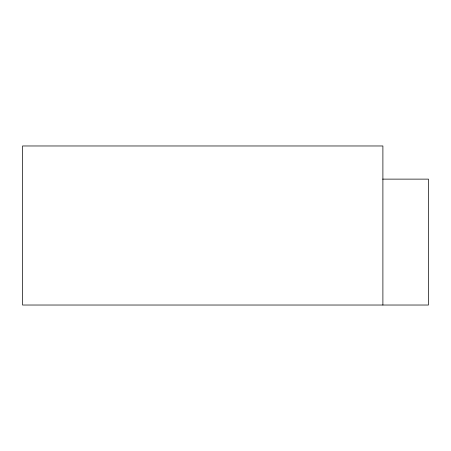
<?xml version="1.0" encoding="UTF-8"?>
<svg xmlns="http://www.w3.org/2000/svg" width="451" height="451" viewBox="0 0 451 451"><rect width="100%" height="100%" fill="white"/><g stroke="black" fill="none" stroke-linecap="round" stroke-linejoin="round"><path stroke-width="0.68" d="M382.673 179.126L428.45 179.126L428.45 305.028L22.55 305.028L22.55 145.972L382.893 145.972L382.893 305.028"/></g></svg>
